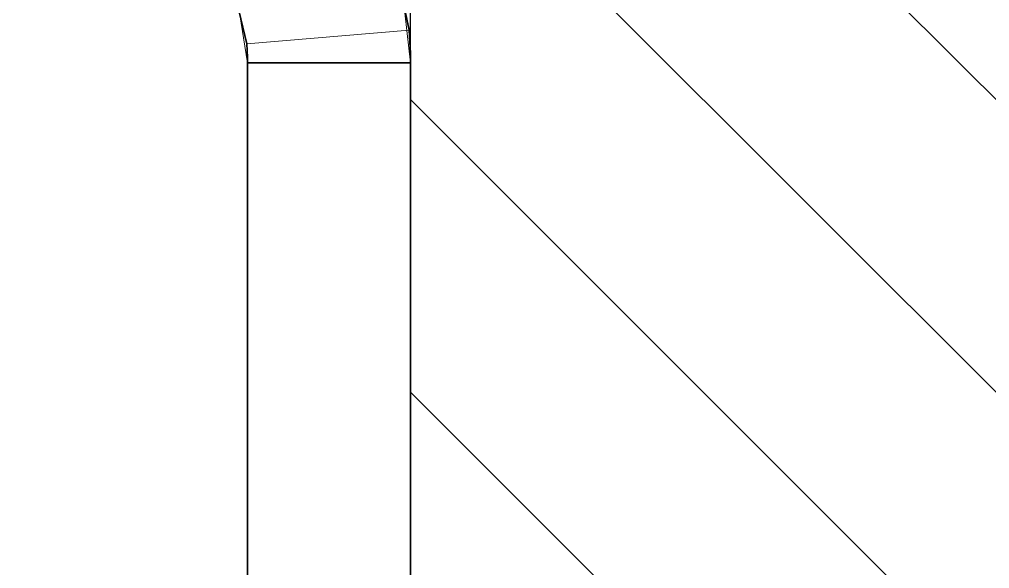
# Model space of a CAD drawing. Extents: x -442948 to -439736, y 420528 to 424220.
# Drawn here: x -441636.21 to -441621.32, y 423954.35 to 423962.78 of the extents above; entities that cross this region are included whole.
import ezdxf

# ---------------------------------------------------------------- set-up
doc = ezdxf.new("R2010")
doc.units = 0
doc.linetypes.add('DASHED2', pattern=[9.525, 6.35, -3.175])
for name, color, linetype, lineweight in [('GIZLI', 8, 'DASHED2', 18), ('GORUNEN', 7, 'Continuous', 35), ('TEGET', 8, 'Continuous', 18)]:
    doc.layers.add(name, color=color, linetype=linetype, lineweight=lineweight)

# ---------------------------------------------------------------- blocks, each defined once
blk = doc.blocks.new('DEDEDED')
h = blk.add_hatch()
h.set_pattern_fill('ANSI31', color=4)
h.paths.add_polyline_path([(-441706.168, 420552.951), (-441756.173, 420552.951), (-441756.173, 420517.951), (-441706.168, 420517.951)])
blk.add_line((-441706.168, 420517.951), (-441706.168, 420552.951))
at = {"layer": 'GIZLI', "color": 3}
blk.add_lwpolyline([(-441706.168, 420546.451), (-441706.168, 420523.951)], dxfattribs=at)
at = {"layer": 'GORUNEN', "color": 3}
for points in [[(-441706.168, 420546.451), (-441706.166, 420546.598), (-441706.147, 420546.951)], [(-441706.168, 420546.451), (-441706.168, 420523.951)]]:
    blk.add_lwpolyline(points, dxfattribs=at)

msp = doc.modelspace()

# ---------------------------------------------------------------- linework, layer by layer
at = {"layer": 'GIZLI', "color": 3}
for points in [[(-441630.206, 423962.116), (-441630.356, 423963.451), (-441630.8, 423964.719), (-441631.515, 423965.857), (-441632.465, 423966.807), (-441633.602, 423967.522), (-441634.871, 423967.966), (-441636.206, 423968.116)], [(-441632.706, 423962.116), (-441632.877, 423963.198), (-441633.374, 423964.173), (-441634.148, 423964.948), (-441635.124, 423965.445), (-441636.206, 423965.616)], [(-441632.706, 423939.616), (-441632.706, 423962.116)], [(-441630.206, 423962.116), (-441632.706, 423962.116)], [(-441630.206, 423939.616), (-441630.206, 423962.116)]]:
    msp.add_lwpolyline(points, dxfattribs=at)
at = {"layer": 'GORUNEN', "color": 3}
for points in [[(-441630.227, 423962.616), (-441630.532, 423964.068), (-441631.184, 423965.4), (-441632.144, 423966.532), (-441633.351, 423967.394), (-441634.734, 423967.933), (-441636.206, 423968.116)], [(-441632.718, 423962.408), (-441632.957, 423963.417), (-441633.481, 423964.312), (-441634.244, 423965.015), (-441635.18, 423965.462), (-441636.206, 423965.616)], [(-441630.206, 423962.116), (-441630.207, 423962.263), (-441630.227, 423962.616)], [(-441632.706, 423962.116), (-441632.707, 423962.202), (-441632.718, 423962.408)], [(-441630.206, 423962.116), (-441632.706, 423962.116)], [(-441632.706, 423939.616), (-441632.706, 423962.116)], [(-441630.206, 423939.616), (-441630.206, 423962.116)]]:
    msp.add_lwpolyline(points, dxfattribs=at)
at = {"layer": 'TEGET', "color": 3}
msp.add_lwpolyline([(-441630.227, 423962.616), (-441632.718, 423962.408)], dxfattribs=at)

# ---------------------------------------------------------------- block references
at = {"xscale": -1}
msp.add_blockref('DEDEDED', (-883336.373, 3415.665), dxfattribs=at)

doc.saveas('drawing.dxf')
